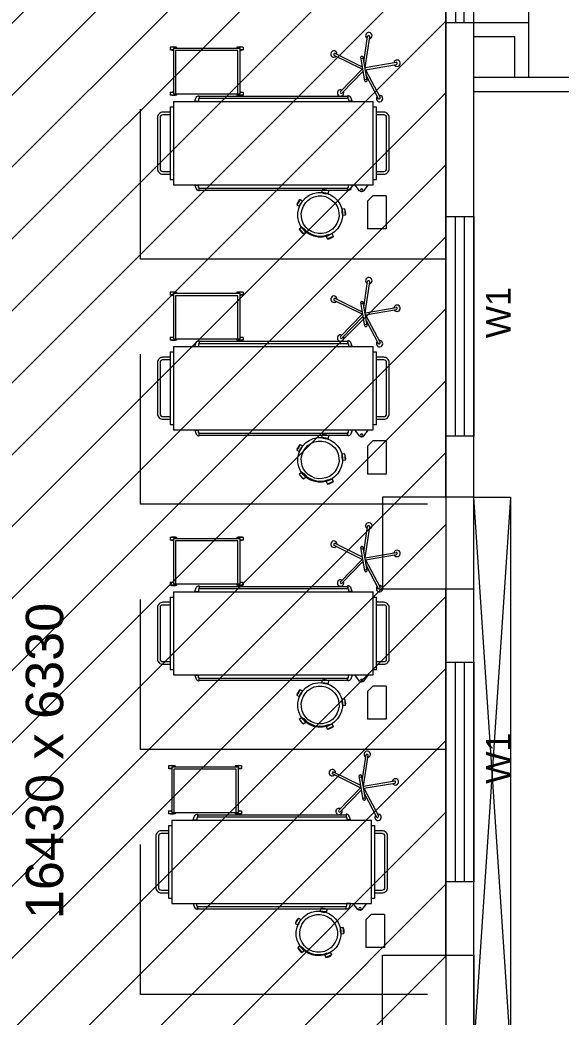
# Model space of a CAD drawing. Extents: x 3505867 to 4040009, y -660366 to -590408.
# Drawn here: x 3540607 to 3545037, y -606746 to -598578 of the extents above; entities that cross this region are included whole.
import ezdxf
from ezdxf.enums import TextEntityAlignment as Align

# ---------------------------------------------------------------- set-up
doc = ezdxf.new("R2010")
doc.units = 0
doc.header["$LTSCALE"] = 6
doc.header["$MEASUREMENT"] = 0
doc.linetypes.add('HIDDEN', pattern=[0.375, 0.25, -0.125])
doc.layers.get('0').update_dxf_attribs({"linetype": 'CONTINUOUS', "lineweight": 0})
for name, color, linetype, lineweight in [('Bed', 33, 'CONTINUOUS', 0), ('D.F', 251, 'CONTINUOUS', 0), ('WALL', 10, 'CONTINUOUS', 0)]:
    doc.layers.add(name, color=color, linetype=linetype, lineweight=lineweight)
doc.styles.add('ARIAL', font='arial.ttf')
doc.linetypes.add('ZIGZAG', pattern='A,0.0001,-0.2,[131,ltypeshp.shx,S=0.2,R=0,X=-0.2,Y=0],-0.4,[131,ltypeshp.shx,S=0.2,R=180,X=0.2,Y=0],-0.2', length=0.8001)

# ---------------------------------------------------------------- blocks, each defined once
blk = doc.blocks.new('A$C6969112B')
at = {"layer": 'Bed', "color": 8}
for p, q in [((1420.6, 1704), (1463.8, 1956.2)), ((1437.8, 1701), (1481, 1953.3)), ((386.8, 1871.5), (116.2, 1871.5)), ((116.2, 1871.5), (116.2, 1718.8)), ((386.8, 1871.5), (386.8, 1762.4)), ((1374.4, 1708.5), (1185.9, 1807.5)), ((1420.6, 1704), (1194.1, 1822.9)), ((343.2, 1718.8), (116.2, 1718.8)), ((343.2, 1718.8), (386.8, 1762.4)), ((428.3, 1689), (477.6, 1728.6)), ((477.6, 1766.3), (1159.9, 1766.3)), ((477.6, 130.9), (477.6, 1766.3)), ((521.2, 1792.5), (1116.3, 1792.5)), ((521.2, 1766.3), (521.2, 1792.5)), ((1116.3, 1766.3), (1116.3, 1792.5)), ((1159.9, 130.9), (1159.9, 1766.3)), ((1332.3, 1715.7), (1525, 1682.8)), ((1437.8, 1701), (1691.1, 1738)), ((1483, 1690), (1693.6, 1720.7)), ((428.3, 1654.1), (477.6, 1614.5)), ((1408.9, 1684.9), (1229.4, 1509.8)), ((1424.7, 1676), (1241.6, 1497.3)), ((1323.7, 1706.6), (1324.3, 1710)), ((1329.4, 1698.5), (1522.1, 1665.6)), ((1339.7, 1696.8), (1342.7, 1714)), ((1424.7, 1676), (1538.1, 1446.6)), ((1442.6, 1679.2), (1553.7, 1454.3)), ((1511.8, 1667.3), (1514.7, 1684.6)), ((1530.1, 1671.3), (1530.7, 1674.7)), ((432.3, 1559.1), (432.3, 1556.9)), ((433.9, 342.6), (433.9, 1556.9)), ((451.4, 342.6), (451.4, 1556.9)), ((453, 1559.1), (453, 1556.9)), ((476, 1595), (476, 1560.9)), ((1161.6, 1595), (1161.6, 1560.9)), ((1184.5, 1559.1), (1184.5, 1556.9)), ((1186.1, 342.6), (1186.1, 1556.9)), ((1203.6, 342.6), (1203.6, 1556.9)), ((1205.2, 1559.1), (1205.2, 1556.9)), ((229, 1539), (226.6, 1517.3)), ((226.6, 1517.3), (278.6, 1511.5)), ((229, 1539), (281, 1533.2)), ((281, 1533.2), (278.6, 1511.5)), ((55.4, 1439.1), (34, 1391.3)), ((53.9, 1382.4), (34, 1391.3)), ((75.3, 1430.2), (53.9, 1382.4)), ((75.3, 1430.2), (55.4, 1439.1)), ((72.4, 1402.1), (64.4, 1405.6)), ((429.4, 1399), (407.7, 1396.2)), ((407.7, 1396.2), (414.5, 1344.3)), ((429.4, 1399), (436.1, 1347.1)), ((436.1, 1347.1), (414.5, 1344.3)), ((76.5, 1195.6), (90.7, 1212.1)), ((116.1, 1161.4), (76.5, 1195.6)), ((130.4, 1177.9), (90.7, 1212.1)), ((120.1, 1198.1), (114.5, 1191.4)), ((116.1, 1161.4), (130.4, 1177.9)), ((346.6, 1186.6), (301.5, 1160)), ((312.5, 1141.2), (301.5, 1160)), ((357.6, 1167.8), (312.5, 1141.2)), ((357.6, 1167.8), (346.6, 1186.6)), ((1234.1, 702.5), (1212.3, 702.5)), ((1212.3, 702.5), (1212.3, 650.2)), ((1223.2, 130.9), (1223.2, 676.4)), ((1223.2, 676.4), (1594.1, 676.4)), ((1223.2, 658.9), (1576.7, 658.9)), ((1234.1, 702.5), (1234.1, 676.4)), ((1576.7, 658.9), (1576.7, 148.4)), ((1605, 702.5), (1583.2, 702.5)), ((1583.2, 702.5), (1583.2, 676.4)), ((1594.1, 676.4), (1594.1, 130.9)), ((1605, 702.5), (1605, 650.2)), ((1223.2, 650.2), (1212.3, 650.2)), ((1605, 650.2), (1594.1, 650.2)), ((432.3, 340.4), (432.3, 342.6)), ((453, 340.4), (453, 342.6)), ((476, 304.5), (476, 338.6)), ((1161.6, 304.5), (1161.6, 338.6)), ((1184.5, 340.4), (1184.5, 342.6)), ((1205.2, 340.4), (1205.2, 342.6)), ((1159.9, 130.9), (477.6, 130.9)), ((521.2, 104.7), (521.2, 130.9)), ((1116.3, 104.7), (521.2, 104.7)), ((1116.3, 104.7), (1116.3, 130.9)), ((1223.2, 157.1), (1212.3, 157.1)), ((1212.3, 157.1), (1212.3, 104.7)), ((1234.1, 104.7), (1212.3, 104.7)), ((1576.7, 148.4), (1223.2, 148.4)), ((1594.1, 130.9), (1223.2, 130.9)), ((1234.1, 130.9), (1234.1, 104.7)), ((1583.2, 130.9), (1583.2, 104.7)), ((1605, 104.7), (1583.2, 104.7)), ((1605, 157.1), (1594.1, 157.1)), ((1605, 157.1), (1605, 104.7))]:
    blk.add_line(p, q, dxfattribs=at)
for points in [[(564.9, 1792.5), (564.9, 1853.6, -0.414214), (608.5, 1897.3), (1029, 1897.3, -0.414214), (1072.7, 1853.6), (1072.7, 1792.5)], [(586.7, 1792.5), (586.7, 1853.6, -0.414214), (608.5, 1875.4), (1029, 1875.4, -0.414214), (1050.8, 1853.6), (1050.8, 1792.5)], [(476, 1592.7), (451.4, 1585, 0.318781), (430, 1563.1), (430, 1559.1), (455.4, 1559.1), (455.4, 1563.1), (476, 1563.1)], [(1161.6, 1592.7), (1186.1, 1585, -0.318781), (1207.6, 1563.1), (1207.6, 1559.1), (1182.1, 1559.1), (1182.1, 1563.1), (1161.6, 1563.1)], [(476, 306.8), (451.4, 314.4, -0.318781), (430, 336.4), (430, 340.4), (455.4, 340.4), (455.4, 336.4), (476, 336.4)], [(1161.6, 306.8), (1186.1, 314.4, 0.318781), (1207.6, 336.4), (1207.6, 340.4), (1182.1, 340.4), (1182.1, 336.4), (1161.6, 336.4)], [(1072.7, 104.7), (1072.7, 43.6, -0.414214), (1029, 0), (608.5, 0, -0.414214), (564.9, 43.6), (564.9, 104.7)], [(1050.8, 104.7), (1050.8, 43.6, -0.414214), (1029, 21.8), (608.5, 21.8, -0.414214), (586.7, 43.6), (586.7, 104.7)]]:
    blk.add_lwpolyline(points, format="xyb", dxfattribs=at)
for points in [[(432.3, 1556.9), (453, 1556.9)], [(476, 1595), (477.6, 1595)], [(476, 1560.9), (477.6, 1560.9)], [(1161.6, 1595), (1159.9, 1595)], [(1161.6, 1560.9), (1159.9, 1560.9)], [(1205.2, 1556.9), (1184.5, 1556.9)], [(432.3, 342.6), (453, 342.6)], [(476, 338.6), (477.6, 338.6)], [(1161.6, 338.6), (1159.9, 338.6)], [(1205.2, 342.6), (1184.5, 342.6)], [(476, 304.5), (477.6, 304.5)], [(1161.6, 304.5), (1159.9, 304.5)]]:
    blk.add_lwpolyline(points, dxfattribs=at)
blk.add_circle((435.1, 1671.6), 9.27, dxfattribs=at)
for centre, radius, start, end in [((440.7, 1671.6), 21.4, 125.42703, 234.57297), ((1288.7, 676.4), 80.7, 161.07536, 198.92464), ((1157.8, 676.4), 80.7, 0, 18.92464), ((1659.6, 676.4), 80.7, 161.07536, 180), ((1528.7, 676.4), 80.7, 341.07536, 18.92464), ((1288.7, 130.9), 80.7, 161.07536, 198.92464), ((1157.8, 130.9), 80.7, 341.07536, 0), ((1659.6, 130.9), 80.7, 180, 198.92464), ((1528.7, 130.9), 80.7, 341.07536, 18.92464)]:
    blk.add_arc(centre, radius, start, end, dxfattribs=at)
at = {"layer": 'Bed', "color": 8, "extrusion": (0, 0, -1)}
for centre, major_axis, start_param, end_param in [((1473.5, 1961.6), (18.5, 18.5), 2.86537, 8.468881), ((1470.6, 1955), (4.94, 4.94), 4.096329, 5.660611), ((1427.2, 1690.7), (194.4, 194.4), -0.622575, -0.609545), ((1474.1, 1954.5), (4.94, 4.94), -0.609545, 0.954736), ((1183.8, 1818.5), (18.5, 18.5), 1.608733, 7.212244), ((1189.2, 1813.7), (4.94, 4.94), 2.839692, 4.403974), ((1427.2, 1690.7), (194.4, 194.4), 4.403974, 4.417003), ((1190.8, 1816.8), (4.94, 4.94), 4.417003, 5.981285), ((1331.2, 1708.8), (4.94, 4.94), 4.096329, 5.667125), ((1699.2, 1730.3), (18.5, 18.5), 4.122007, 9.725518), ((1692.1, 1731), (4.94, 4.94), -0.930219, 0.634062), ((1692.6, 1727.6), (4.94, 4.94), 0.647092, 2.211374), ((1427.2, 1690.7), (-194.4, 194.4), 2.204859, 2.217888), ((1330.6, 1705.4), (4.94, 4.94), 2.525533, 4.096329), ((1523.3, 1672.5), (4.94, 4.94), 0.954736, 2.525533), ((1523.9, 1675.9), (4.94, 4.94), -0.61606, 0.954736), ((232.2, 1331.9), (-182.1, 20.4), -0.000636, 6.282549), ((232.2, 1331.9), (-154, 17.2), -0.00023, 6.282955), ((261, 1590.3), (-57.1, 57.1), 3.707499, 4.368094), ((246.6, 1460.2), (-57.1, 57.1), 0.565907, 1.226501), ((1230.5, 1498.7), (18.5, 18.5), 0.352096, 5.955607), ((1234.2, 1504.8), (4.94, 4.94), 3.160366, 4.724648), ((1427.2, 1690.7), (-194.4, 194.4), 4.718133, 4.731162), ((1236.7, 1502.3), (4.94, 4.94), 1.583055, 3.147337), ((1549, 1444.2), (18.5, 18.5), -0.904541, 4.69897), ((114.4, 1384), (-57.1, 57.1), 5.588367, 6.248962), ((232.2, 1331.9), (-123.4, 123.4), 4.624291, 5.911682), ((-5.1, 1437.5), (-57.1, 57.1), 2.446775, 3.107369), ((486.8, 1380.1), (-57.1, 57.1), 5.038602, 5.699197), ((357, 1363.3), (-57.1, 57.1), 1.897009, 2.557604), ((1544.3, 1449.7), (4.94, 4.94), 1.903729, 3.468011), ((1427.2, 1690.7), (194.4, 194.4), 1.8907, 1.903729), ((1547.5, 1451.2), (4.94, 4.94), 0.326418, 1.8907), ((146.2, 1236.3), (-57.1, 57.1), 4.308534, 4.969129), ((60.6, 1137.2), (-57.1, 57.1), 1.166941, 1.827536), ((362.8, 1107.5), (-57.1, 57.1), 6.205277, 6.865872), ((296.3, 1220.2), (-57.1, 57.1), 3.063684, 3.724279)]:
    blk.add_ellipse(centre, major_axis=major_axis, ratio=1, start_param=start_param, end_param=end_param, dxfattribs=at)
blk = doc.blocks.new('CIVIL IVF')
at = {"layer": 'D.F', "linetype": 'ByBlock'}
h = blk.add_hatch(dxfattribs=at)
h.set_pattern_fill('ANSI31', color=8, scale=3333, style=0)
h.set_pattern_definition([(45, (-3042382.2, 734918.8), (-294.59836, 294.59836), [])])
h.paths.add_polyline_path([(-6030, 17415.2), (300, 17415.2), (300, 985.2), (-6030, 985.2)])
at = {"layer": 'D.F', "color": 8, "lineweight": 0}
for p, q in [((300, 11450), (300, 17415.2)), ((530, 11450), (530, 17415.2)), ((300, 7700.2), (300, 10700.2)), ((530, 7700.2), (530, 10700.2))]:
    blk.add_line(p, q, dxfattribs=at)
at = {"layer": 'D.F', "color": 8, "linetype": 'HIDDEN', "ltscale": 200}
blk.add_line((980, 14890.2, -101230.8), (980, 17140.5, -101230.8), dxfattribs=at)
at = {"layer": 'D.F', "color": 8, "linetype": 'ByBlock'}
for p, q in [((530, 15340.2, 4.1), (980, 15340.2, -101226.7)), ((980, 14890.2, -101228.5), (980, 15340.2, -101226.7)), ((530, 15225.2, 4.1), (865, 15225.2, -81824.1)), ((865, 14890.2, -101228.4), (865, 15225.2, -101226.7)), ((530, 14890.2, -101230.8), (1730, 14890.2, -101230.8)), ((530, 14775.2, -101230.8), (1615, 14775.2, -101230.8))]:
    blk.add_line(p, q, dxfattribs=at)
at = {"layer": 'D.F', "color": 8, "linetype": 'Continuous', "elevation": 4.1}
for points in [[(530, 17140.2), (300, 17140.2), (300, 15340.2), (530, 15340.2)], [(450, 17140.2), (380, 17140.2), (380, 15340.2), (450, 15340.2)]]:
    blk.add_lwpolyline(points, close=True, dxfattribs=at)
at = {"layer": 'D.F', "color": 8, "linetype": 'ZIGZAG', "ltscale": 10, "flags": 128}
for points in [[(300, 13400.2), (-2199.5, 13400.2), (-2199.5, 14628.9)], [(150, 11392.7), (-2199.5, 11392.7), (-2199.5, 12621.4)], [(300, 9385.2), (-2199.5, 9385.2), (-2199.5, 10613.9)], [(150, 7377.7), (-2199.5, 7377.7), (-2199.5, 8606.4)]]:
    blk.add_lwpolyline(points, dxfattribs=at)
at = {"layer": 'D.F', "color": 8, "linetype": 'Continuous'}
for points in [[(530, 11950), (300, 11950), (300, 13750), (530, 13750)], [(450, 11950), (380, 11950), (380, 13750), (450, 13750)], [(530, 8300.2), (300, 8300.2), (300, 10100.2), (530, 10100.2)], [(450, 8300.2), (380, 8300.2), (380, 10100.2), (450, 10100.2)]]:
    blk.add_lwpolyline(points, close=True, dxfattribs=at)
at = {"layer": 'D.F', "color": 8}
for points in [[(-220, 10700), (530, 10700), (530, 11450), (-220, 11450)], [(-220, 7700), (530, 7700), (530, 6950), (-220, 6950)]]:
    blk.add_lwpolyline(points, close=True, dxfattribs=at)
at = {"layer": 'D.F', "color": 8, "linetype": 'ByBlock', "elevation": 27934.8}
blk.add_lwpolyline([(530, 6950), (530, 11450), (830, 11450), (830, 6950)], close=True, dxfattribs=at)
for points in [[(830, 11450), (530, 6950)], [(830, 6950), (530, 11450)]]:
    blk.add_lwpolyline(points, dxfattribs=at)
at = {"layer": 'WALL', "color": 8, "linetype": 'ByBlock'}
blk.add_lwpolyline([(-6030, 17415.2), (300, 17415.2), (300, 985.2), (-6030, 985.2)], close=True, dxfattribs=at)
at = {"layer": 'D.F', "color": 8, "xscale": -1, "rotation": 270}
for p in [(-2061.2, 13532), (-2061.2, 11524.5), (-2061.2, 9517), (-2074.4, 7645.6)]:
    blk.add_blockref('A$C6969112B', p, dxfattribs=at)
at = {"layer": 'D.F', "color": 8, "style": 'ARIAL', "width": 1}
for p in [(829.5, 12753.3), (829.5, 9103.4)]:
    blk.add_text('W1', height=200, rotation=90, dxfattribs=at).set_placement(p)
at = {"layer": 'D.F', "color": 8, "linetype": 'Continuous', "style": 'ARIAL'}
blk.add_text('16430 x 6330', height=306.13, rotation=90, dxfattribs=at).set_placement((-2832.9, 9290.2), align=Align.CENTER)

msp = doc.modelspace()

# ---------------------------------------------------------------- block references
at = {"linetype": 'ByBlock'}
msp.add_blockref('CIVIL IVF', (3543794, -613938.4), dxfattribs=at)

doc.saveas('drawing.dxf')
